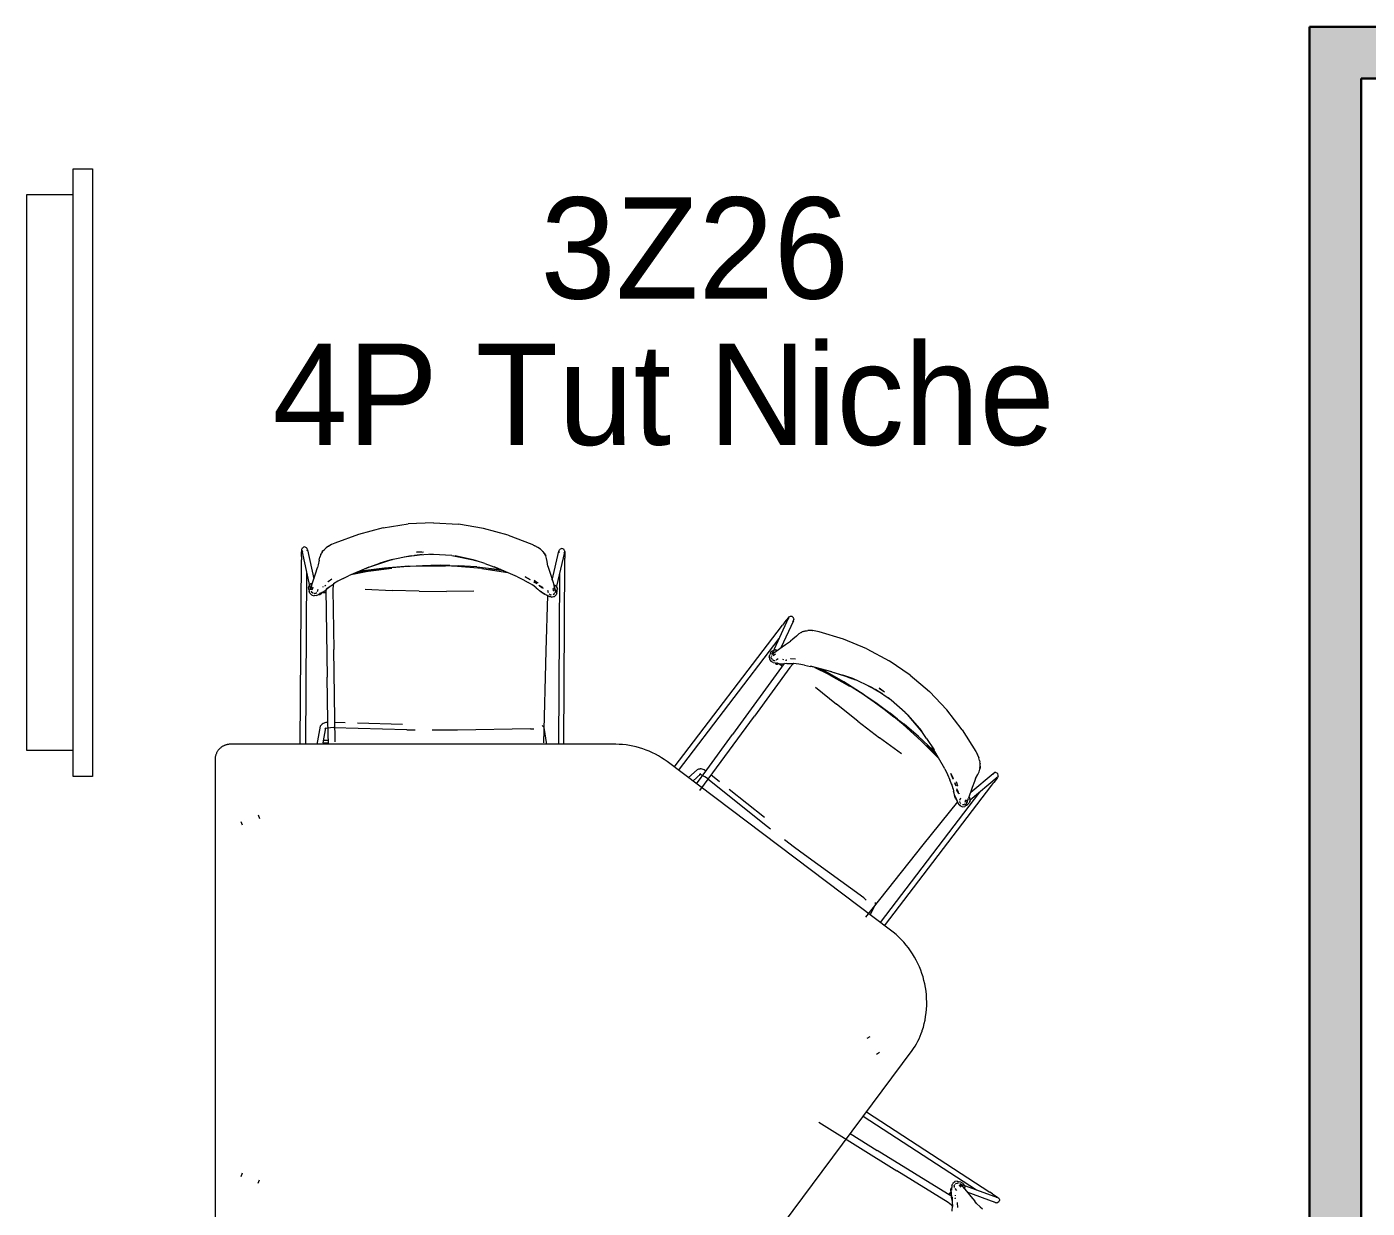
# Model space of a CAD drawing. Header units: millimetres. Extents: x 155927 to 317870, y -36033 to 97293.
# Drawn here: x 159516 to 162165, y 11274 to 13608 of the extents above; entities that cross this region are included whole.
import ezdxf

# ---------------------------------------------------------------- set-up
doc = ezdxf.new("R2010")
doc.units = ezdxf.units.MM
doc.header["$MEASUREMENT"] = 0
for name, color, linetype, lineweight in [('A-AREA-IDEN', 7, 'CONTINUOUS', 9), ('A-WALL-PATT', 7, 'CONTINUOUS', 9), ('E-ELEC-EQPM', 8, 'CONTINUOUS', 9), ('G-IMPT', 8, 'CONTINUOUS', 9), ('I-FURN', 8, 'CONTINUOUS', 9), ('I-WALL', 7, 'CONTINUOUS', 9)]:
    doc.layers.add(name, color=color, linetype=linetype, lineweight=lineweight)
doc.styles.add('Century Gothic', font='GOTHIC.TTF', dxfattribs={"height": 200})

msp = doc.modelspace()

# ---------------------------------------------------------------- hatches: boundary and pattern name
at = {"layer": 'A-WALL-PATT'}
msp.add_hatch(color=256, dxfattribs=at).paths.add_polyline_path([(162050.8, 9850.1), (162152.8, 9850.1), (162152.8, 13607.6), (162050.8, 13607.6), (162050.8, 9865.1)], flags=0)
h = msp.add_hatch(color=256, dxfattribs=at)
h.paths.add_polyline_path([(164774.8, 13505.6), (164876.8, 13505.6), (164876.8, 13607.6), (163280.3, 13607.6), (163280.3, 13505.6)], flags=0)
h.paths.add_polyline_path([(162152.8, 13505.6), (162270.3, 13505.6), (162270.3, 13607.6), (162152.8, 13607.6)], flags=0)

# ---------------------------------------------------------------- linework, layer by layer
at = {"layer": 'E-ELEC-EQPM'}
for p, q in [((159607.9, 13327), (159646, 13327)), ((159607.9, 13276.2), (159607.9, 13327)), ((159607.9, 13327), (159646, 13327)), ((159607.9, 12127), (159607.9, 13327)), ((159646, 13327), (159646, 12127)), ((159646, 13327), (159646, 12127)), ((159516, 13276.2), (159607.9, 13276.2)), ((159516, 12177.8), (159516, 13276.2)), ((159516, 12177.8), (159516, 13276.2)), ((159516, 13276.2), (159607.9, 13276.2)), ((159607.9, 12177.8), (159516, 12177.8)), ((159607.9, 12177.8), (159516, 12177.8)), ((159607.9, 12127), (159607.9, 12177.8)), ((159646, 12127), (159607.9, 12127)), ((159646, 12127), (159607.9, 12127))]:
    msp.add_line(p, q, dxfattribs=at)
at = {"layer": 'G-IMPT'}
for p, q in [((160220.2, 12617.8), (160171.7, 12605.1)), ((160220.2, 12617.8), (160269.6, 12625.6)), ((160319.6, 12627.9), (160269.6, 12625.6)), ((160319.6, 12627.9), (160369.4, 12625)), ((160418.8, 12616.6), (160369.4, 12625)), ((160467.1, 12603.3), (160418.8, 12616.6)), ((160118.3, 12585), (160112.7, 12581.8)), ((160124.7, 12587.8), (160118.3, 12585)), ((160171.7, 12605.1), (160124.7, 12587.8)), ((160467.1, 12603.3), (160513.8, 12585.4)), ((160513.8, 12585.4), (160520.2, 12582.5)), ((160525.8, 12579.3), (160520.2, 12582.5)), ((160058.8, 12561.1), (160058.7, 12554.9)), ((160058.8, 12561.1), (160059, 12568.3)), ((160059, 12568.3), (160059.3, 12573.5)), ((160059.3, 12573.5), (160059.6, 12576)), ((160059.6, 12576), (160060.9, 12578.3)), ((160075.9, 12500.2), (160059.9, 12573.3)), ((160059.9, 12573.3), (160060.9, 12571.1)), ((160060.7, 12571.3), (160060.9, 12571.1)), ((160060.9, 12578.3), (160063, 12579.8)), ((160065.7, 12580.1), (160063, 12579.8)), ((160065.7, 12580.1), (160067.8, 12579.4)), ((160068.1, 12579.1), (160067.8, 12579.4)), ((160068.1, 12579.1), (160070, 12577.3)), ((160070, 12577.3), (160069.7, 12577.6)), ((160070.7, 12574.8), (160070, 12577.3)), ((160070, 12572.5), (160070.5, 12575)), ((160070.1, 12572.7), (160070.5, 12575)), ((160070.7, 12574.8), (160083.2, 12517.4)), ((160093.8, 12554.2), (160094.9, 12560.2)), ((160096.8, 12565.2), (160094.9, 12560.2)), ((160096.8, 12565.2), (160098, 12567.4)), ((160099.5, 12570), (160098, 12567.4)), ((160099.8, 12570.4), (160099.5, 12570)), ((160099.8, 12570.4), (160101.3, 12572.3)), ((160101.3, 12572.3), (160103.5, 12574.8)), ((160103.5, 12574.8), (160105.4, 12576.6)), ((160107.5, 12578.3), (160105.4, 12576.6)), ((160112.4, 12581.6), (160107.5, 12578.3)), ((160112.4, 12581.6), (160112.7, 12581.8)), ((160275.8, 12562.9), (160233.2, 12553.9)), ((160262, 12560.5), (160276.1, 12562.5)), ((160262, 12560.5), (160269.1, 12561.8)), ((160275.8, 12562.9), (160297.4, 12565.2)), ((160275.8, 12562.9), (160287.1, 12564.1)), ((160276.1, 12562.5), (160287.1, 12564.1)), ((160319.2, 12565.7), (160282.2, 12563.6)), ((160282.2, 12563.6), (160287.1, 12564.1)), ((160286.1, 12570.1), (160299.7, 12570.7)), ((160296.3, 12570.5), (160286.1, 12570.1)), ((160297.4, 12565.2), (160287.1, 12564.1)), ((160319.2, 12565.7), (160311.7, 12565.6)), ((160319.2, 12565.6), (160311.7, 12565.6)), ((160356.1, 12563), (160319.2, 12565.6)), ((160356.1, 12563.1), (160362.5, 12562)), ((160356.1, 12563.1), (160359.6, 12562.7)), ((160356.1, 12563), (160360.3, 12562.6)), ((160405, 12552.9), (160362.5, 12562.4)), ((160397.9, 12554.8), (160362.5, 12562.4)), ((160362.5, 12562), (160397.9, 12554.8)), ((160525.8, 12579.3), (160526.1, 12579.1)), ((160531, 12575.7), (160526.1, 12579.1)), ((160531, 12575.7), (160533, 12573.9)), ((160534.9, 12572.1), (160533, 12573.9)), ((160534.9, 12572.1), (160535.4, 12571.5)), ((160537.1, 12569.6), (160535.4, 12571.5)), ((160538.6, 12567.7), (160537.1, 12569.6)), ((160541, 12563.4), (160538.6, 12567.7)), ((160538.6, 12567.7), (160538.8, 12567.2)), ((160538.6, 12567.7), (160541.5, 12562.4)), ((160538.8, 12567.2), (160540.4, 12564.7)), ((160540.4, 12564.7), (160541.5, 12562.4)), ((160541, 12563.4), (160541.5, 12562.4)), ((160543.3, 12557.4), (160541.5, 12562.4)), ((160544.4, 12551.4), (160543.3, 12557.4)), ((160554.5, 12514.4), (160567.7, 12571.7)), ((160578.5, 12570), (160562.8, 12502.4)), ((160567.7, 12571.7), (160568.5, 12574.2)), ((160568.4, 12569.4), (160568, 12571.9)), ((160568.3, 12569.6), (160568, 12571.9)), ((160568.5, 12574.2), (160568.8, 12574.5)), ((160570.7, 12576.3), (160568.8, 12574.5)), ((160570.7, 12576.3), (160572.8, 12577)), ((160575.5, 12576.6), (160572.8, 12577)), ((160577.6, 12575.1), (160575.5, 12576.6)), ((160578.5, 12570), (160577.5, 12567.9)), ((160577.5, 12567.9), (160577.7, 12568.1)), ((160578.8, 12572.7), (160577.6, 12575.1)), ((160578.8, 12572.7), (160579.1, 12570.3)), ((160579.1, 12570.3), (160579.4, 12565.1)), ((160579.4, 12565.1), (160579.5, 12557.9)), ((160579.5, 12551.6), (160579.5, 12557.9)), ((160056.4, 12190.3), (160058.7, 12554.9)), ((160067.3, 12190.3), (160069.4, 12529.5)), ((160086.5, 12527.4), (160090.4, 12539.4)), ((160092.1, 12545), (160090.4, 12539.4)), ((160093.8, 12554.2), (160092.1, 12545)), ((160192, 12540.1), (160151.8, 12523.1)), ((160190.3, 12532.1), (160160, 12526.5)), ((160160, 12526.5), (160190.1, 12532.1)), ((160182.1, 12532.3), (160166.9, 12529.5)), ((160175.7, 12532.4), (160172.5, 12531.9)), ((160223.1, 12538.5), (160175.7, 12532.4)), ((160182.1, 12532.3), (160221.3, 12538)), ((160186.2, 12537.9), (160192, 12540.1)), ((160186.2, 12537.9), (160191.9, 12540)), ((160237.4, 12538.3), (160190.1, 12532.1)), ((160190.3, 12532.1), (160237.4, 12538.3)), ((160191.9, 12540), (160213.5, 12547.9)), ((160192, 12540.1), (160233.2, 12553.9)), ((160192, 12540.1), (160213.5, 12547.9)), ((160233.2, 12553.9), (160213.5, 12547.9)), ((160213.5, 12547.9), (160233.2, 12553.8)), ((160221.3, 12538), (160261, 12541.8)), ((160270.9, 12542.1), (160223.1, 12538.5)), ((160233.2, 12553.9), (160238.4, 12555.3)), ((160238.4, 12555.3), (160233.2, 12553.8)), ((160261, 12541.8), (160298.1, 12543.7)), ((160270.9, 12542.1), (160294.9, 12542.9)), ((160294.9, 12542.9), (160319, 12543)), ((160298.1, 12543.7), (160314.4, 12543.9)), ((160314.4, 12543.9), (160333.3, 12544.2)), ((160319, 12543), (160343.1, 12542.6)), ((160352.1, 12543.7), (160333.3, 12544.2)), ((160367.1, 12541.5), (160343.1, 12542.6)), ((160352.1, 12543.7), (160368.4, 12543.2)), ((160414.9, 12537.3), (160367.1, 12541.5)), ((160405.4, 12540.9), (160368.4, 12543.2)), ((160405, 12552.9), (160397.9, 12554.8)), ((160397.9, 12554.8), (160404.9, 12552.5)), ((160421.1, 12547.2), (160404.9, 12552.5)), ((160405.4, 12540.9), (160445.2, 12536.6)), ((160414.9, 12537.3), (160462.2, 12530.7)), ((160421.1, 12547.2), (160446.1, 12538.5)), ((160458.6, 12532.8), (160429, 12537.1)), ((160458.6, 12532.8), (160429, 12537.1)), ((160446.1, 12538.5), (160439.6, 12541.1)), ((160485.9, 12521), (160439.6, 12541.1)), ((160452.8, 12535.4), (160445.2, 12536.6)), ((160462.2, 12530.7), (160464.8, 12530.1)), ((160545.9, 12542.2), (160544.4, 12551.4)), ((160545.9, 12542.2), (160547.6, 12536.5)), ((160547.6, 12536.5), (160551.4, 12524.5)), ((160577.2, 12190.2), (160579.5, 12551.6)), ((160073.3, 12502.1), (160074.8, 12505)), ((160074.9, 12505.2), (160074.8, 12505)), ((160074.9, 12505.2), (160076.9, 12507.1)), ((160076.8, 12495.7), (160078.9, 12503.9)), ((160078.6, 12503.2), (160076.8, 12495.7)), ((160079.3, 12508.2), (160076.9, 12507.1)), ((160079.4, 12508.2), (160076.9, 12507.1)), ((160077.1, 12507.2), (160076.9, 12507.1)), ((160077, 12498.1), (160078.9, 12503.9)), ((160077.1, 12507.2), (160079.4, 12508.2)), ((160078.6, 12503.2), (160082.5, 12515)), ((160079.3, 12508.2), (160079.4, 12508.2)), ((160082.5, 12515), (160086.5, 12527.4)), ((160105, 12503.2), (160106.6, 12504.2)), ((160107.2, 12504.6), (160106.6, 12504.2)), ((160107.3, 12497.2), (160115.6, 12502.7)), ((160111.1, 12511.6), (160111.6, 12512)), ((160111.4, 12499.2), (160115.6, 12502.7)), ((160111.6, 12512), (160119, 12517.2)), ((160115.1, 12502.2), (160122.5, 12507.6)), ((160121.3, 12504.8), (160120.8, 12496.4)), ((160122, 12507.7), (160121.3, 12504.8)), ((160130.8, 12512.4), (160121.8, 12507.1)), ((160122.5, 12507.6), (160121.8, 12507.1)), ((160141.2, 12517.8), (160130.8, 12512.4)), ((160141.2, 12517.8), (160151.9, 12523)), ((160161.3, 12527.1), (160151.8, 12523.1)), ((160161.3, 12527.1), (160151.9, 12523)), ((160485.9, 12521), (160496.5, 12515.6)), ((160496.5, 12515.6), (160506.9, 12510.1)), ((160511.3, 12515.3), (160500.9, 12520.9)), ((160500.9, 12520.9), (160510.3, 12515.8)), ((160515.8, 12504.7), (160506.9, 12510.1)), ((160511.3, 12515.3), (160510.3, 12515.8)), ((160522.4, 12499.7), (160515.1, 12505.2)), ((160515.8, 12504.7), (160515.1, 12505.2)), ((160524, 12507.2), (160518.1, 12511.2)), ((160518.1, 12511.2), (160520, 12509.9)), ((160518.8, 12514.7), (160526, 12509.4)), ((160524, 12507.2), (160520, 12509.9)), ((160526.5, 12509), (160526, 12509.4)), ((160528.8, 12503.5), (160528.2, 12503.9)), ((160531.3, 12501.9), (160528.2, 12503.9)), ((160528.8, 12503.5), (160531.3, 12501.9)), ((160535.4, 12500.3), (160533, 12502.5)), ((160551.4, 12524.5), (160558, 12503.3)), ((160560.5, 12495.1), (160558, 12503.3)), ((160558.3, 12505.2), (160558.2, 12505.3)), ((160558.3, 12505.2), (160560.5, 12504.2)), ((160560.5, 12504.2), (160560.7, 12504.1)), ((160562.8, 12502), (160560.7, 12504.1)), ((160561, 12503.7), (160562.6, 12502.2)), ((160561, 12503.7), (160562.8, 12502)), ((160568.5, 12526.6), (160566.4, 12190.2)), ((160073.3, 12501.8), (160072.9, 12500.1)), ((160073.2, 12496.1), (160072.9, 12500.1)), ((160073.2, 12496.1), (160074.1, 12492.8)), ((160073.3, 12501.8), (160073.3, 12502.1)), ((160075.5, 12488.6), (160074.1, 12492.8)), ((160075.5, 12488.6), (160078.7, 12485.4)), ((160077.7, 12500.3), (160076.2, 12497.2)), ((160077.5, 12499.2), (160076.2, 12497.2)), ((160076.6, 12496.8), (160076.2, 12498.7)), ((160077.7, 12500.3), (160077, 12498.1)), ((160077.8, 12493.2), (160078.6, 12491.6)), ((160078.1, 12492.8), (160078.6, 12491.6)), ((160078.7, 12485.4), (160080, 12484.9)), ((160081.5, 12488.7), (160078.9, 12490.9)), ((160080, 12495.8), (160081.6, 12501.3)), ((160080, 12495.8), (160080.9, 12497.9)), ((160080, 12484.9), (160084.2, 12483.8)), ((160081.3, 12498.2), (160080.2, 12497.1)), ((160080.2, 12497.1), (160080.9, 12497.9)), ((160081.3, 12498.2), (160080.5, 12497.6)), ((160080.5, 12489.7), (160082.1, 12488.6)), ((160080.5, 12489.7), (160081, 12489.3)), ((160082.1, 12488.6), (160081, 12489.3)), ((160084, 12488), (160084.6, 12488.1)), ((160088.3, 12484.6), (160084.2, 12483.8)), ((160086.5, 12488.5), (160084.6, 12488.1)), ((160087.1, 12488.8), (160086.5, 12488.5)), ((160087.1, 12488.8), (160089, 12490.5)), ((160088.3, 12484.6), (160096.8, 12488.9)), ((160090.4, 12492.4), (160091.7, 12497.1)), ((160099.6, 12490.1), (160094.8, 12487.9)), ((160094.8, 12487.9), (160096.8, 12488.9)), ((160107.3, 12489.6), (160099.2, 12490)), ((160099.6, 12490.1), (160102.7, 12492.1)), ((160100, 12490.4), (160107.3, 12490)), ((160100, 12490.4), (160107.3, 12490)), ((160101.8, 12501.5), (160100.4, 12501)), ((160102.7, 12492.1), (160108.2, 12496.3)), ((160107.2, 12496), (160109.9, 12323)), ((160107.3, 12497.2), (160115.1, 12502.2)), ((160111.4, 12499.2), (160108.2, 12496.3)), ((160120.8, 12496.4), (160122.8, 12377.6)), ((160184.6, 12496.5), (160237.8, 12494.1)), ((160291.7, 12492.8), (160237.8, 12494.1)), ((160291.7, 12492.8), (160345.7, 12492.4)), ((160399.7, 12493.1), (160345.7, 12492.4)), ((160522.4, 12499.7), (160526.1, 12496.6)), ((160529.3, 12493.7), (160526.1, 12496.6)), ((160534.7, 12489.4), (160529.3, 12493.7)), ((160533.1, 12500.2), (160530.4, 12502)), ((160530.9, 12501.6), (160530.4, 12502)), ((160533.1, 12500.2), (160530.9, 12501.6)), ((160536, 12489.2), (160532.3, 12491.5)), ((160532.3, 12491.5), (160540.6, 12486.6)), ((160533.1, 12500.2), (160532.5, 12500.6)), ((160536.3, 12498.6), (160532.5, 12500.6)), ((160533.1, 12500.2), (160536.3, 12498.6)), ((160537.8, 12487.4), (160534.7, 12489.4)), ((160536, 12489.2), (160540.6, 12486.6)), ((160537.8, 12487.4), (160543.8, 12484.8)), ((160544.8, 12484.4), (160541.7, 12375)), ((160549.8, 12481.8), (160543.8, 12484.8)), ((160547.1, 12489.5), (160545.7, 12494.3)), ((160550.2, 12485.9), (160548.6, 12487.4)), ((160553.1, 12480.9), (160549.4, 12482.1)), ((160554.4, 12481.3), (160549.4, 12482.1)), ((160554.4, 12481.3), (160549.8, 12481.8)), ((160550.2, 12485.9), (160551.2, 12485.5)), ((160552.8, 12485.2), (160551.2, 12485.5)), ((160553.1, 12480.9), (160557.3, 12482)), ((160557.3, 12494.1), (160555.8, 12495.6)), ((160555.8, 12495.6), (160556.9, 12494.7)), ((160557.5, 12492.9), (160556, 12498.4)), ((160556.3, 12498.9), (160558.2, 12497.9)), ((160557.3, 12494.1), (160556.3, 12495.3)), ((160557.5, 12492.9), (160556.3, 12495.3)), ((160556.3, 12486), (160558.6, 12488)), ((160557.3, 12482), (160558.6, 12482.4)), ((160560, 12496.2), (160558.2, 12497.9)), ((160560.7, 12492.7), (160558.6, 12500.9)), ((160558.6, 12500.9), (160559, 12499.6)), ((160558.6, 12482.4), (160561.9, 12485.5)), ((160558.8, 12488.6), (160559.6, 12490.2)), ((160559.3, 12489.8), (160558.8, 12488.6)), ((160560.7, 12492.7), (160559, 12499.6)), ((160561.3, 12494.1), (160559.8, 12497.3)), ((160562.1, 12489.5), (160559.8, 12497.3)), ((160561.3, 12494.1), (160560, 12496.2)), ((160562.1, 12489.5), (160560.5, 12495.1)), ((160561.3, 12495.7), (160560.9, 12493.8)), ((160563.3, 12489.8), (160561.9, 12485.5)), ((160564.3, 12498.7), (160562.6, 12502.2)), ((160562.6, 12502.2), (160564.2, 12499)), ((160562.6, 12502.2), (160562.8, 12502)), ((160564.3, 12498.7), (160562.8, 12502)), ((160563.3, 12489.8), (160564.3, 12493)), ((160564.3, 12498.7), (160564.2, 12499)), ((160564.3, 12498.7), (160564.6, 12497.1)), ((160564.3, 12493), (160564.4, 12495.8)), ((160564.4, 12495.8), (160564.6, 12497.1)), ((160795.1, 12145.2), (161009.3, 12425.8)), ((160990.2, 12371.9), (161021.4, 12439.8)), ((161030.9, 12434.5), (161006.2, 12380.9)), ((161013.2, 12430.8), (161009.3, 12425.8)), ((161013.2, 12430.8), (161017.7, 12436.4)), ((161017.7, 12436.4), (161021, 12440.4)), ((161020.8, 12437.8), (161020.9, 12437.5)), ((161021.4, 12439.8), (161020.9, 12437.5)), ((161021, 12440.4), (161022.8, 12442.1)), ((161022.8, 12442.1), (161025.2, 12443.3)), ((161025.2, 12443.3), (161027.8, 12443.2)), ((161030.1, 12441.8), (161027.8, 12443.2)), ((161029, 12433.1), (161030.9, 12434.8)), ((161029.2, 12433.2), (161030.9, 12434.8)), ((161030.1, 12441.8), (161031.4, 12439.9)), ((161030.9, 12434.5), (161031.8, 12437)), ((161031.4, 12439.5), (161031.4, 12439.9)), ((161031.4, 12439.5), (161031.8, 12437)), ((161031.8, 12437), (161031.8, 12437.4)), ((160803.8, 12138.7), (161002.8, 12399.3)), ((161030.1, 12397.8), (161025.3, 12394.4)), ((161037, 12404.2), (161030.1, 12397.8)), ((161037, 12404.2), (161041.5, 12408.3)), ((161046, 12411.2), (161041.5, 12408.3)), ((161046, 12411.2), (161048.3, 12412.2)), ((161051, 12413.3), (161048.3, 12412.2)), ((161051.5, 12413.5), (161051, 12413.3)), ((161051.5, 12413.5), (161053.9, 12414.2)), ((161053.9, 12414.2), (161057.1, 12414.7)), ((161057.1, 12414.7), (161059.7, 12415.1)), ((161062.4, 12415.2), (161059.7, 12415.1)), ((161068.3, 12414.9), (161062.4, 12415.2)), ((161068.3, 12414.9), (161068.7, 12414.9)), ((161075.1, 12414), (161068.7, 12414.9)), ((161081.9, 12412.4), (161075.1, 12414)), ((161129.8, 12398), (161081.9, 12412.4)), ((161176.2, 12378.9), (161129.8, 12398)), ((160125.3, 12195.5), (160122.8, 12377.6)), ((160541.7, 12375), (160536.9, 12193.2)), ((160985.5, 12370.2), (160984.3, 12367)), ((160985.5, 12370.2), (160987.8, 12373.5)), ((160989, 12374.7), (160987.8, 12373.5)), ((160988.2, 12367.7), (160994.8, 12373)), ((160994.2, 12372.6), (160988.2, 12367.7)), ((160991.7, 12370.8), (160988.6, 12369.2)), ((160990.9, 12370.1), (160988.6, 12369.2)), ((160988.7, 12368.7), (160989.5, 12370.5)), ((160989, 12374.7), (160989.3, 12374.9)), ((160989.3, 12374.9), (160992.2, 12376.3)), ((160989.8, 12369.5), (160994.8, 12373)), ((160991.7, 12370.8), (160989.8, 12369.5)), ((160992.4, 12376.4), (160992.2, 12376.3)), ((160992.4, 12376.4), (160995.1, 12376.7)), ((160994.2, 12372.6), (161004.3, 12379.7)), ((160997.7, 12376.2), (160995.1, 12376.7)), ((160995.3, 12376.7), (160995.1, 12376.7)), ((160997.8, 12376.1), (160995.1, 12376.7)), ((160995.3, 12376.7), (160997.8, 12376.1)), ((160997.7, 12376.2), (160997.8, 12376.1)), ((161004.3, 12379.7), (161015, 12387.2)), ((161015, 12387.2), (161025.3, 12394.4)), ((161176.2, 12378.9), (161220.4, 12355.4)), ((161012.6, 12349.7), (160910.7, 12209.8)), ((160982.8, 12362.8), (160984.3, 12367)), ((160982.8, 12362.8), (160983.5, 12358.4)), ((160983.5, 12358.4), (160984.3, 12357.2)), ((160984.3, 12357.2), (160986.9, 12353.7)), ((160990.7, 12351.9), (160986.9, 12353.7)), ((160987.7, 12359.3), (160987, 12362.7)), ((160987.5, 12365.1), (160987.1, 12363.3)), ((160987.5, 12364.6), (160987.1, 12363.3)), ((160987.5, 12360.7), (160988.1, 12358.8)), ((160987.5, 12360.7), (160987.7, 12360.1)), ((160988.1, 12358.8), (160987.7, 12360.1)), ((160989.3, 12357.2), (160989.8, 12356.9)), ((160991.6, 12356.1), (160989.8, 12356.9)), ((160990.7, 12351.9), (161000, 12350.3)), ((160990.8, 12365.9), (160995.4, 12369.3)), ((160990.8, 12365.9), (160992.8, 12367)), ((160992.3, 12356), (160991.6, 12356.1)), ((160993.2, 12367), (160991.7, 12366.7)), ((160991.7, 12366.7), (160992.8, 12367)), ((160993.2, 12367), (160992.3, 12366.9)), ((160992.3, 12356), (160994.7, 12356.2)), ((160994.8, 12356.2), (160994.7, 12356.2)), ((160997.1, 12356.9), (161001, 12359.9)), ((161003.1, 12349.5), (160997.9, 12350.7)), ((160997.9, 12350.7), (161000, 12350.3)), ((161009, 12344.3), (161002.4, 12349.8)), ((161003.1, 12349.5), (161006.7, 12349.2)), ((161004.2, 12348.9), (161009.2, 12344.6)), ((161004.2, 12348.9), (161009.2, 12344.6)), ((161006.7, 12349.2), (161013.6, 12349.3)), ((161011.7, 12357.3), (161010.2, 12357.7)), ((161013.5, 12350.5), (161022.7, 12349.8)), ((161013.5, 12350.5), (161023.4, 12349.9)), ((161017.9, 12349.7), (161013.6, 12349.3)), ((161015.2, 12356.7), (161017.1, 12356.6)), ((161017.8, 12356.5), (161017.1, 12356.6)), ((161017.9, 12349.7), (161023.4, 12349.9)), ((161022.7, 12349.8), (161031.9, 12349.7)), ((161029.2, 12348.2), (161023.8, 12341.8)), ((161025.2, 12359.7), (161025.8, 12359.7)), ((161025.8, 12359.7), (161034.8, 12359.5)), ((161031.5, 12350.1), (161029.2, 12348.2)), ((161041.4, 12348.6), (161031, 12349.7)), ((161031.9, 12349.7), (161031, 12349.7)), ((161053, 12346.6), (161041.4, 12348.6)), ((161053, 12346.6), (161064.6, 12344.3)), ((161074.5, 12342), (161064.6, 12344.4)), ((161106.9, 12333.8), (161064.6, 12344.4)), ((161074.5, 12342), (161064.6, 12344.3)), ((161261.6, 12327.1), (161220.4, 12355.4)), ((160111.2, 12236.5), (160109.9, 12323)), ((161023.8, 12341.8), (160953.8, 12245.7)), ((161100.7, 12328.5), (161073.2, 12342.3)), ((161073.2, 12342.3), (161100.6, 12328.6)), ((161094.3, 12333.6), (161080.5, 12340.4)), ((161089.3, 12337.5), (161086.4, 12339)), ((161130.8, 12313.9), (161089.3, 12337.5)), ((161094.3, 12333.6), (161129, 12314.5)), ((161142.1, 12305), (161100.6, 12328.6)), ((161100.7, 12328.5), (161142.1, 12305)), ((161100.9, 12335.6), (161106.9, 12333.8)), ((161100.9, 12335.6), (161106.8, 12333.8)), ((161106.8, 12333.8), (161128.8, 12327.1)), ((161106.9, 12333.8), (161148.1, 12320.1)), ((161106.9, 12333.8), (161128.8, 12327.1)), ((161148.1, 12320.1), (161128.8, 12327.1)), ((161128.8, 12327.1), (161148, 12319.9)), ((161153.1, 12318), (161148, 12319.9)), ((161187.5, 12301.6), (161148.1, 12320.1)), ((161148.1, 12320.1), (161153.1, 12318)), ((161261.6, 12327.1), (161299.7, 12294.8)), ((161074.7, 12303.5), (161115.8, 12269.5)), ((161129, 12314.5), (161163.1, 12293.6)), ((161171.1, 12287.9), (161130.8, 12313.9)), ((161163.1, 12293.6), (161193.8, 12272.8)), ((161175.1, 12308), (161181.5, 12304.7)), ((161175.1, 12308), (161187.6, 12301.1)), ((161187.5, 12301.6), (161206.2, 12290.4)), ((161187.5, 12301.6), (161197.3, 12295.8)), ((161187.6, 12301.1), (161197.3, 12295.8)), ((161223.9, 12277.7), (161193.1, 12298.3)), ((161193.1, 12298.3), (161197.3, 12295.8)), ((161206.2, 12290.4), (161197.3, 12295.8)), ((161208.5, 12295.4), (161200.1, 12301.1)), ((161200.1, 12301.1), (161210.9, 12293.7)), ((161334.1, 12258.4), (161299.7, 12294.8)), ((161158, 12236), (161115.8, 12269.5)), ((161171.1, 12287.9), (161190.8, 12274.1)), ((161190.8, 12274.1), (161210.1, 12259.7)), ((161193.8, 12272.8), (161207, 12263.2)), ((161223.9, 12277.7), (161217.9, 12282.1)), ((161223.8, 12277.7), (161217.9, 12282.1)), ((161251.7, 12253.3), (161223.8, 12277.7)), ((160846.3, 12098.8), (160953.8, 12245.7)), ((161207, 12263.2), (161222.2, 12252.1)), ((161210.1, 12259.7), (161229.1, 12244.8)), ((161236.9, 12240.3), (161222.2, 12252.1)), ((161247.6, 12229.5), (161229.1, 12244.8)), ((161236.9, 12240.3), (161249.7, 12230.2)), ((161251.7, 12253.3), (161254.8, 12250.5)), ((161251.8, 12253.4), (161256.2, 12248.7)), ((161251.8, 12253.4), (161254.4, 12251)), ((161256.2, 12248.7), (161280.2, 12221.6)), ((161284.7, 12215.8), (161256.5, 12249)), ((161280.2, 12221.6), (161256.5, 12249)), ((161364.7, 12218.7), (161334.1, 12258.4)), ((160096, 12226.2), (160089.4, 12190)), ((160096, 12226.2), (160097.5, 12228.3)), ((160097.5, 12228.3), (160099.4, 12230.3)), ((160101.6, 12231.3), (160099.4, 12230.3)), ((160106.5, 12222.9), (160101.1, 12193.2)), ((160107.1, 12233.1), (160101.6, 12231.3)), ((160109.5, 12222.4), (160104.8, 12220.9)), ((160104.8, 12220.9), (160106.8, 12222.3)), ((160106.5, 12222.9), (160105.5, 12221)), ((160105.5, 12221), (160106.8, 12222.3)), ((160111.3, 12233.6), (160107.1, 12233.1)), ((160116.4, 12223.2), (160109.5, 12222.4)), ((160111.9, 12190), (160111.2, 12236.5)), ((160122.8, 12223.3), (160116.4, 12223.2)), ((160122.8, 12223.3), (160266.9, 12219.3)), ((160123, 12223.5), (160266.9, 12219.3)), ((160123.2, 12234.2), (160145.3, 12233.6)), ((160169.7, 12232.9), (160258.5, 12230.3)), ((160267, 12219.1), (160283.2, 12218.8)), ((160342.1, 12218.3), (160317, 12218.3)), ((160367, 12218.5), (160342.1, 12218.3)), ((160511.3, 12220.9), (160367, 12218.5)), ((160511.3, 12220.9), (160517.7, 12220.7)), ((160534.7, 12227.6), (160536.6, 12225.6)), ((160536.6, 12225.6), (160538.1, 12223.5)), ((160543.7, 12190.2), (160538.1, 12223.5)), ((161158, 12236), (161201, 12203.2)), ((161283.3, 12197.4), (161247.6, 12229.5)), ((161277.9, 12206), (161249.7, 12230.2)), ((161284.7, 12215.8), (161280.2, 12221.6)), ((161280.2, 12221.6), (161284.4, 12215.6)), ((161294.1, 12201.6), (161284.4, 12215.6)), ((161364.7, 12218.7), (161391.2, 12176.4)), ((160101.1, 12193.2), (160112.2, 12193.1)), ((160102, 12198.6), (160112.1, 12198.5)), ((160859.7, 12140), (160910.7, 12209.8)), ((161244.4, 12171.3), (161201, 12203.2)), ((161277.9, 12206), (161307, 12178.6)), ((161283.3, 12197.4), (161317, 12163.7)), ((161294.1, 12201.6), (161308.8, 12179.6)), ((161315.5, 12167.6), (161294.4, 12188.8)), ((161315.5, 12167.6), (161294.4, 12188.8)), ((161308.8, 12179.6), (161305.3, 12185.6)), ((161330.1, 12141.6), (161305.3, 12185.6)), ((161312.3, 12173.1), (161307, 12178.6)), ((161317, 12163.7), (161318.8, 12161.7)), ((161391.2, 12176.4), (161394.6, 12170.1)), ((161397.1, 12164.2), (161394.6, 12170.1)), ((161397.1, 12164.2), (161397.2, 12163.9)), ((161399, 12158.2), (161397.2, 12163.9)), ((161399, 12158.2), (161399.6, 12155.6)), ((160841.4, 12140.9), (160823.1, 12124.1)), ((160847.7, 12132), (160832, 12117.4)), ((160839.2, 12112), (160859.7, 12140)), ((160841.4, 12140.9), (160843.8, 12141.7)), ((160843.8, 12141.7), (160846.6, 12142.1)), ((160847.7, 12132), (160845.8, 12131)), ((160848.8, 12141.6), (160846.6, 12142.1)), ((160854.4, 12139.7), (160848.8, 12141.6)), ((160858.2, 12137.5), (160854.4, 12139.7)), ((161330.1, 12141.6), (161335.3, 12131)), ((161346.9, 12121.8), (161342, 12132.5)), ((161342, 12132.5), (161346.5, 12122.8)), ((161381.5, 12095.6), (161425.9, 12132.9)), ((161395.1, 12130.7), (161397.9, 12136.2)), ((161397.9, 12136.2), (161399.5, 12141.3)), ((161400.3, 12147.2), (161399.5, 12141.3)), ((161399.9, 12143.8), (161399.5, 12141.3)), ((161399.6, 12142.4), (161399.5, 12141.3)), ((161400, 12153), (161399.6, 12155.6)), ((161399.6, 12142.4), (161400.3, 12147.2)), ((161400.2, 12146.8), (161399.9, 12143.8)), ((161400, 12153), (161400, 12152.3)), ((161400.3, 12149.7), (161400, 12152.3)), ((161400.3, 12147.2), (161400.2, 12146.8)), ((161400.3, 12147.2), (161400.3, 12149.7)), ((161425.1, 12130.7), (161426.3, 12133)), ((161425.2, 12130.9), (161426.3, 12133)), ((161425.9, 12132.9), (161428.1, 12134.5)), ((161428.1, 12134.5), (161428.5, 12134.5)), ((161431.1, 12134.8), (161428.5, 12134.5)), ((161431.1, 12134.8), (161433.2, 12134.1)), ((161435.2, 12132.2), (161433.2, 12134.1)), ((161435.9, 12129.7), (161435.2, 12132.2)), ((160849.8, 12129.7), (160845.2, 12131.3)), ((160845.2, 12131.3), (160847.6, 12131.3)), ((160845.8, 12131), (160847.6, 12131.3)), ((160855.8, 12126.3), (160849.8, 12129.7)), ((160861, 12122.5), (160855.8, 12126.3)), ((160861, 12122.5), (160973.6, 12032.5)), ((160861.3, 12122.5), (160973.6, 12032.5)), ((160867.9, 12131), (160885.2, 12117.1)), ((161211, 11831.8), (161423.3, 12109.8)), ((161335.3, 12131), (161340.3, 12120.4)), ((161344.2, 12110.6), (161340.3, 12120.4)), ((161346.5, 12102.7), (161343.9, 12111.5)), ((161344.2, 12110.6), (161343.9, 12111.5)), ((161346.9, 12121.8), (161346.5, 12122.8)), ((161352.3, 12107.7), (161349.9, 12114.5)), ((161349.9, 12114.5), (161350.7, 12112.3)), ((161352.3, 12107.7), (161350.7, 12112.3)), ((161352.6, 12116.9), (161355.2, 12108.3)), ((161355.4, 12107.7), (161355.2, 12108.3)), ((161384.5, 12105.1), (161377.1, 12084.2)), ((161433.6, 12125.1), (161380, 12080.2)), ((161388.7, 12116.9), (161384.5, 12105.1)), ((161390.8, 12122.5), (161388.7, 12116.9)), ((161390.8, 12122.5), (161395.1, 12130.7)), ((161423.3, 12109.8), (161427.1, 12114.8)), ((161431.3, 12120.7), (161427.1, 12114.8)), ((161434.3, 12125), (161431.3, 12120.7)), ((161433.6, 12125.1), (161431.5, 12124)), ((161431.5, 12124), (161431.8, 12124.1)), ((161435.5, 12127.1), (161434.3, 12125)), ((161435.5, 12127.1), (161435.9, 12129.7)), ((160904.2, 12101.9), (160973.6, 12046.4)), ((161398.9, 12095.7), (161202.4, 11838.3)), ((161346.5, 12102.7), (161347.6, 12098)), ((161348.4, 12093.8), (161347.6, 12098)), ((161350.1, 12087.1), (161348.4, 12093.8)), ((161351, 12086.1), (161349.4, 12090.2)), ((161349.4, 12090.2), (161353.1, 12081.3)), ((161351.3, 12083.6), (161350.1, 12087.1)), ((161351, 12086.1), (161353.1, 12081.3)), ((161351.3, 12083.6), (161354.7, 12077.9)), ((161353.9, 12101.9), (161353.7, 12102.6)), ((161354.9, 12099.1), (161353.7, 12102.6)), ((161353.9, 12101.9), (161354.9, 12099.1)), ((161355.3, 12096.7), (161354.2, 12099.8)), ((161354.4, 12099.1), (161354.2, 12099.8)), ((161355.3, 12096.7), (161354.4, 12099.1)), ((161355.3, 12096.7), (161355.1, 12097.3)), ((161356.9, 12093.5), (161355.1, 12097.3)), ((161355.3, 12096.7), (161356.9, 12093.5)), ((161357.3, 12095.4), (161356.6, 12098.5)), ((161357.7, 12093.9), (161358.2, 12092.6)), ((161360, 12079.7), (161361.9, 12084.4)), ((161370.4, 12076.2), (161372.5, 12081.4)), ((161370.4, 12076.2), (161370.9, 12078.8)), ((161371, 12077.3), (161370.7, 12079.3)), ((161370.7, 12079.3), (161371, 12077.9)), ((161371, 12077.3), (161370.9, 12078.8)), ((161372.8, 12074.1), (161376.1, 12081.9)), ((161372.8, 12074.1), (161375.6, 12080.7)), ((161374.4, 12077.3), (161374, 12079.8)), ((161374.1, 12076.1), (161377.1, 12084.2)), ((161376.1, 12081.9), (161375.6, 12080.7)), ((161378.5, 12085.5), (161378.4, 12085.6)), ((161378.5, 12085.5), (161379.6, 12083.3)), ((161379.3, 12076.8), (161380.1, 12080.5)), ((161379.3, 12076.8), (161380.1, 12080.2)), ((161380.1, 12080.5), (161379.5, 12077)), ((161379.6, 12083.3), (161379.7, 12083.1)), ((161380.1, 12080.2), (161379.7, 12083.1)), ((161379.7, 12082.7), (161380.1, 12080.5)), ((161379.7, 12082.7), (161380.1, 12080.2)), ((161380.1, 12080.5), (161380.1, 12080.2)), ((161355.1, 12077), (161286.8, 11991.5)), ((161357.6, 12071.9), (161354.7, 12077.9)), ((161359.6, 12069.2), (161357.5, 12072.4)), ((161361, 12068.7), (161357.5, 12072.4)), ((161361, 12068.7), (161357.6, 12071.9)), ((161359.6, 12069.2), (161363.7, 12067.6)), ((161360.4, 12075), (161360, 12077.1)), ((161360.4, 12075), (161360.9, 12074)), ((161362, 12072.9), (161360.9, 12074)), ((161363.7, 12067.6), (161365, 12067.1)), ((161365, 12067.1), (161369.5, 12067.6)), ((161365.3, 12071.4), (161368.3, 12071.6)), ((161368.9, 12071.9), (161370.5, 12072.7)), ((161373.2, 12070.2), (161369.5, 12067.6)), ((161372, 12070.7), (161374.9, 12078.3)), ((161372, 12070.7), (161374.1, 12076.1)), ((161373.2, 12070.2), (161375.9, 12072.2)), ((161375.1, 12076.1), (161373.6, 12074.9)), ((161374.2, 12074.9), (161374.9, 12078.3)), ((161374.2, 12074.9), (161374.4, 12077.3)), ((161375.9, 12072.2), (161377.7, 12074.3)), ((161377.7, 12074.3), (161378.6, 12075.2)), ((161379.3, 12076.8), (161378.6, 12075.2)), ((161379.3, 12076.8), (161379.5, 12077)), ((160973.7, 12032.3), (160985.4, 12023.2)), ((161033.1, 11986.5), (161013.1, 12001.6)), ((161053.1, 11971.7), (161033.1, 11986.5)), ((161286.8, 11991.5), (161173.6, 11849.2)), ((161169.8, 11886.8), (161053.1, 11971.7)), ((161169.8, 11886.8), (161174.8, 11882.8)), ((161182.8, 11853.4), (161192.8, 11872.7)), ((161192.5, 11878), (161192.8, 11875.2)), ((161192.8, 11875.2), (161192.8, 11872.7)), ((161080.9, 11443.8), (161235.6, 11347.7)), ((161168.7, 11456), (161392.5, 11310.5)), ((161175.2, 11464.7), (161419.4, 11306)), ((161142.9, 11421.3), (161196.6, 11388)), ((161343.7, 11296.9), (161196.6, 11388)), ((161336.7, 11285.2), (161235.6, 11347.7)), ((161342.8, 11306.5), (161343.6, 11311.7)), ((161344.3, 11319), (161343.3, 11309.5)), ((161343.6, 11311.7), (161343.3, 11309.5)), ((161344.3, 11319), (161345.8, 11322.8)), ((161349, 11325.7), (161345.8, 11322.8)), ((161348.5, 11318.3), (161349.2, 11320.2)), ((161348.5, 11317.7), (161348.5, 11318.3)), ((161348.5, 11317.7), (161348.8, 11315.2)), ((161350.2, 11326.6), (161349, 11325.7)), ((161349.5, 11320.7), (161349.2, 11320.2)), ((161349.7, 11313), (161353, 11309.3)), ((161354.5, 11327.6), (161350.2, 11326.6)), ((161352.8, 11322.8), (161351, 11322.1)), ((161351, 11322.1), (161352.2, 11322.6)), ((161351.4, 11322.5), (161354.7, 11323.5)), ((161352.8, 11322.8), (161352.2, 11322.6)), ((161354.5, 11327.6), (161358.9, 11326.4)), ((161356.7, 11323.1), (161355.4, 11323.4)), ((161357.2, 11323.2), (161355.4, 11323.4)), ((161358.2, 11319.9), (161359.4, 11318)), ((161358.2, 11319.9), (161362, 11315.6)), ((161362.1, 11325.5), (161358.9, 11326.4)), ((161359.5, 11317.6), (161359.2, 11319)), ((161359.2, 11319), (161359.4, 11318)), ((161359.5, 11317.6), (161359.4, 11318.5)), ((161365.2, 11317.1), (161359.9, 11322.6)), ((161359.9, 11322.6), (161365.6, 11316.5)), ((161360.9, 11322.2), (161362.7, 11321.5)), ((161363.2, 11319.4), (161361.4, 11322.4)), ((161362.4, 11320.1), (161361.4, 11322.4)), ((161363.2, 11319.4), (161361.7, 11321.2)), ((161361.7, 11321.2), (161365.6, 11316.5)), ((161362.1, 11325.5), (161365.6, 11323.5)), ((161362.4, 11320.1), (161362.7, 11318.1)), ((161364.1, 11321), (161434.3, 11295)), ((161365.2, 11317.1), (161373, 11307.4)), ((161366.9, 11322.3), (161365.6, 11323.5)), ((161366.9, 11322.3), (161367.1, 11322.1)), ((161367.1, 11322.1), (161368.7, 11319.3)), ((161368.8, 11319.1), (161368.7, 11319.3)), ((161368.8, 11319.1), (161369.4, 11316.5)), ((161369, 11313.8), (161369.4, 11316.5)), ((161369, 11313.7), (161369.4, 11316.5)), ((161369.4, 11316.2), (161369, 11313.7)), ((161369, 11313.8), (161369, 11313.7)), ((161369.4, 11316.2), (161369.4, 11316.5)), ((161343.5, 11280.2), (161336.7, 11285.2)), ((161338.2, 11300.3), (161342.5, 11306.3)), ((161342.5, 11305.5), (161338.5, 11300.1)), ((161342.5, 11305.5), (161338.5, 11300.1)), ((161342.8, 11306.5), (161342.8, 11302.8)), ((161342.8, 11302.8), (161343.4, 11295.9)), ((161344.1, 11291.6), (161343.4, 11295.9)), ((161344.1, 11291.6), (161344.8, 11286.2)), ((161344.6, 11296.1), (161344.6, 11286.8)), ((161344.6, 11296.1), (161344.8, 11286.2)), ((161344.6, 11286.8), (161345.2, 11277.7)), ((161350.9, 11294.8), (161350.9, 11292.9)), ((161350.9, 11292.2), (161350.9, 11292.9)), ((161351.2, 11298.5), (161351.5, 11299.9)), ((161354.7, 11285.2), (161354.7, 11284.5)), ((161354.7, 11284.5), (161355.1, 11275.6)), ((161373, 11307.4), (161381.3, 11297.4)), ((161429.7, 11285.1), (161374.4, 11305.7)), ((161381.3, 11297.4), (161389.2, 11287.6)), ((161393, 11283.2), (161389.2, 11287.6)), ((161424.6, 11302.5), (161419.4, 11306)), ((161424.6, 11302.5), (161430.6, 11298.4)), ((161428.1, 11286.9), (161430, 11285.2)), ((161428.2, 11286.7), (161430, 11285.2)), ((161429.7, 11285.1), (161432.2, 11284.4)), ((161430.6, 11298.4), (161434.8, 11295.4)), ((161432.2, 11295.4), (161431.9, 11295.3)), ((161434.3, 11295), (161431.9, 11295.3)), ((161434.7, 11284.9), (161432.2, 11284.4)), ((161432.2, 11284.4), (161432.6, 11284.5)), ((161434.7, 11284.9), (161435.1, 11285)), ((161434.8, 11295.4), (161436.7, 11293.8)), ((161436.9, 11286.4), (161435.1, 11285)), ((161436.7, 11293.8), (161438, 11291.5)), ((161436.9, 11286.4), (161438.1, 11288.9)), ((161438, 11291.5), (161438.1, 11288.9)), ((161345.5, 11278.1), (161343.5, 11280.2)), ((161344.8, 11268.2), (161345.2, 11278.6)), ((161345.2, 11277.7), (161345.2, 11278.6)), ((161399.9, 11276.8), (161393, 11283.2)), ((161399.9, 11276.8), (161404.3, 11272.5))]:
    msp.add_line(p, q, dxfattribs=at)
at = {"layer": 'I-FURN'}
for p, q in [((160091.9, 12486.7), (160093.4, 12486.1)), ((160098.5, 12488.6), (160093.4, 12486.1)), ((160093.4, 12486.1), (160097.7, 12487.7)), ((160093.4, 12486.1), (160096.7, 12487)), ((160093.4, 12486.1), (160095.7, 12486.5)), ((160093.4, 12486.1), (160094.6, 12486.2)), ((160094.6, 12486.2), (160095.7, 12486.5)), ((160098.5, 12488.6), (160094.7, 12488)), ((160095.7, 12486.5), (160096.7, 12487)), ((160098.5, 12488.6), (160095.9, 12488.5)), ((160098.5, 12488.6), (160096.4, 12488.7)), ((160097.7, 12487.7), (160096.7, 12487)), ((160098.5, 12488.6), (160096.8, 12488.9)), ((160098.5, 12488.6), (160097, 12489)), ((160098.5, 12488.6), (160097.7, 12487.7)), ((160098.5, 12488.6), (160098.7, 12489.9)), ((160994.8, 12351.4), (160995.7, 12350)), ((160995.7, 12350), (160996.7, 12349.4)), ((161001.2, 12349), (160995.7, 12350)), ((160995.7, 12350), (161000.1, 12348.7)), ((160995.7, 12350), (160997.7, 12348.9)), ((160995.7, 12350), (160998.9, 12348.7)), ((160996.7, 12349.4), (160997.7, 12348.9)), ((160997.7, 12348.9), (160998.9, 12348.7)), ((161001.2, 12349), (160997.8, 12350.8)), ((161000.1, 12348.7), (160998.9, 12348.7)), ((161001.2, 12349), (160999.1, 12350.4)), ((161001.2, 12349), (160999.7, 12350.3)), ((161001.2, 12349), (161000, 12350.2)), ((161001.2, 12349), (161000.1, 12348.7)), ((159901.2, 12185.1), (159900.2, 12184.4)), ((159902.2, 12185.8), (159901.2, 12185.1)), ((159903.2, 12186.4), (159902.2, 12185.8)), ((159904.3, 12187), (159903.2, 12186.4)), ((159905.3, 12187.5), (159904.3, 12187)), ((159906.4, 12188), (159905.3, 12187.5)), ((159907.5, 12188.4), (159906.4, 12188)), ((159908.7, 12188.8), (159907.5, 12188.4)), ((159909.8, 12189.2), (159908.7, 12188.8)), ((159911, 12189.5), (159909.8, 12189.2)), ((159912.2, 12189.8), (159911, 12189.5)), ((159913.3, 12190), (159912.2, 12189.8)), ((159914.5, 12190.2), (159913.3, 12190)), ((159915.7, 12190.3), (159914.5, 12190.2)), ((159916.9, 12190.3), (159915.7, 12190.3)), ((159918.1, 12190.4), (159916.9, 12190.3)), ((160679, 12190.4), (159918.1, 12190.4)), ((160679.9, 12190.4), (160679, 12190.4)), ((160686.7, 12190.2), (160679.9, 12190.4)), ((160693.5, 12189.7), (160686.7, 12190.2)), ((160700.3, 12189), (160693.5, 12189.7)), ((160707, 12188), (160700.3, 12189)), ((160713.7, 12186.8), (160707, 12188)), ((160720.3, 12185.3), (160713.7, 12186.8)), ((160726.9, 12183.5), (160720.3, 12185.3)), ((159888.2, 12161.9), (159888.1, 12160.7)), ((159888.1, 12160.7), (159888.1, 12160.4)), ((159888.1, 12160.4), (159888.1, 11206.9)), ((159888.4, 12164.3), (159888.2, 12163.1)), ((159888.2, 12163.1), (159888.2, 12161.9)), ((159888.5, 12165.5), (159888.4, 12164.3)), ((159888.8, 12166.6), (159888.5, 12165.5)), ((159889, 12167.8), (159888.8, 12166.6)), ((159889.4, 12169), (159889, 12167.8)), ((159889.7, 12170.1), (159889.4, 12169)), ((159890.2, 12171.2), (159889.7, 12170.1)), ((159890.6, 12172.3), (159890.2, 12171.2)), ((159891.1, 12173.4), (159890.6, 12172.3)), ((159891.7, 12174.5), (159891.1, 12173.4)), ((159892.2, 12175.6), (159891.7, 12174.5)), ((159892.9, 12176.6), (159892.2, 12175.6)), ((159893.5, 12177.6), (159892.9, 12176.6)), ((159894.2, 12178.5), (159893.5, 12177.6)), ((159895, 12179.5), (159894.2, 12178.5)), ((159895.8, 12180.4), (159895, 12179.5)), ((159896.6, 12181.3), (159895.8, 12180.4)), ((159897.4, 12182.1), (159896.6, 12181.3)), ((159898.3, 12182.9), (159897.4, 12182.1)), ((159899.2, 12183.7), (159898.3, 12182.9)), ((159900.2, 12184.4), (159899.2, 12183.7)), ((160733.4, 12181.4), (160726.9, 12183.5)), ((160739.8, 12179.1), (160733.4, 12181.4)), ((160746.1, 12176.6), (160739.8, 12179.1)), ((160752.3, 12173.8), (160746.1, 12176.6)), ((160758.3, 12170.7), (160752.3, 12173.8)), ((160764.3, 12167.4), (160758.3, 12170.7)), ((160770.1, 12163.9), (160764.3, 12167.4)), ((160775.8, 12160.1), (160770.1, 12163.9)), ((160781.3, 12156.1), (160775.8, 12160.1)), ((161223, 11823.3), (160781.3, 12156.1)), ((159942.3, 12030.6), (159939.7, 12037.2)), ((159973.4, 12050.8), (159976.1, 12044.1)), ((161228.4, 11819.1), (161223, 11823.3)), ((161233.8, 11814.4), (161228.4, 11819.1)), ((161239.1, 11809.6), (161233.8, 11814.4)), ((161244.2, 11804.5), (161239.1, 11809.6)), ((161249.1, 11799.2), (161244.2, 11804.5)), ((161253.7, 11793.8), (161249.1, 11799.2)), ((161258.2, 11788.1), (161253.7, 11793.8)), ((161262.4, 11782.3), (161258.2, 11788.1)), ((161266.4, 11776.4), (161262.4, 11782.3)), ((161270.1, 11770.2), (161266.4, 11776.4)), ((161273.6, 11764), (161270.1, 11770.2)), ((161276.8, 11757.6), (161273.6, 11764)), ((161279.8, 11751), (161276.8, 11757.6)), ((161282.5, 11744.4), (161279.8, 11751)), ((161284.9, 11737.6), (161282.5, 11744.4)), ((161287.1, 11730.8), (161284.9, 11737.6)), ((161289, 11723.9), (161287.1, 11730.8)), ((161290.6, 11716.9), (161289, 11723.9)), ((161291.9, 11709.8), (161290.6, 11716.9)), ((161293, 11702.7), (161291.9, 11709.8)), ((161293.8, 11695.6), (161293, 11702.7)), ((161294.2, 11688.4), (161293.8, 11695.6)), ((161294.4, 11681.3), (161294.2, 11688.4)), ((161294.3, 11674.1), (161294.4, 11681.3)), ((161292.3, 11652.7), (161293.3, 11659.8)), ((161293.3, 11659.8), (161294, 11666.9)), ((161294, 11666.9), (161294.3, 11674.1)), ((161285.7, 11624.8), (161287.8, 11631.6)), ((161287.8, 11631.6), (161289.6, 11638.6)), ((161289.6, 11638.6), (161291.1, 11645.6)), ((161291.1, 11645.6), (161292.3, 11652.7)), ((161182.2, 11612.7), (161176.1, 11609)), ((161274.3, 11599), (161276.9, 11603.8)), ((161276.9, 11603.8), (161279.4, 11608.7)), ((161279.4, 11608.7), (161281.6, 11613.7)), ((161281.6, 11613.7), (161283.6, 11618.8)), ((161283.6, 11618.8), (161285.4, 11623.9)), ((161285.4, 11623.9), (161285.7, 11624.8)), ((160805.7, 10967.4), (161265.3, 11585.2)), ((161201, 11581.6), (161194.9, 11577.9)), ((161265.3, 11585.2), (161268.5, 11589.7)), ((161268.5, 11589.7), (161271.5, 11594.3)), ((161271.5, 11594.3), (161274.3, 11599)), ((159939.4, 11336.4), (159942.3, 11343.7)), ((159973.4, 11323.5), (159976.1, 11330.2)), ((161342.8, 11313.8), (161341.7, 11310.6)), ((161341.9, 11311.7), (161341.7, 11310.6)), ((161341.8, 11309.4), (161341.7, 11310.6)), ((161342.8, 11313.8), (161341.8, 11309.4)), ((161342.8, 11313.8), (161341.9, 11311.7)), ((161342.2, 11312.8), (161341.9, 11311.7)), ((161342.8, 11313.8), (161342.2, 11312.8)), ((161342.2, 11308.2), (161342.8, 11313.8)), ((161342.2, 11308.2), (161343.7, 11311.8)), ((161344.1, 11314.8), (161342.8, 11313.8)), ((161342.2, 11308.2), (161341.8, 11309.4)), ((161342.2, 11308.2), (161343.3, 11309.3)), ((161342.2, 11308.2), (161342.8, 11309.3)), ((161342.2, 11308.2), (161342.9, 11309.3)), ((161342.2, 11308.2), (161343.1, 11309.3)), ((161342.2, 11308.2), (161342.5, 11308.3)), ((161342.2, 11308.2), (161342.5, 11307.9))]:
    msp.add_line(p, q, dxfattribs=at)
at = {"layer": 'I-WALL', "lineweight": 30}
for p, q in [((162152.8, 13607.6), (162050.8, 13607.6)), ((162050.8, 13607.6), (162050.8, 9865.1)), ((162270.3, 13607.6), (162152.8, 13607.6)), ((162152.8, 9850.1), (162152.8, 13505.6)), ((162152.8, 13505.6), (162270.3, 13505.6))]:
    msp.add_line(p, q, dxfattribs=at)

# ---------------------------------------------------------------- texts
at = {"layer": 'A-AREA-IDEN', "style": 'Century Gothic'}
for s, p in [('3Z26', (160531.2, 13070.8)), ('4P Tut Niche', (160001.4, 12781.8))]:
    msp.add_text(s, height=200, dxfattribs=at).set_placement(p)

doc.saveas('drawing.dxf')
